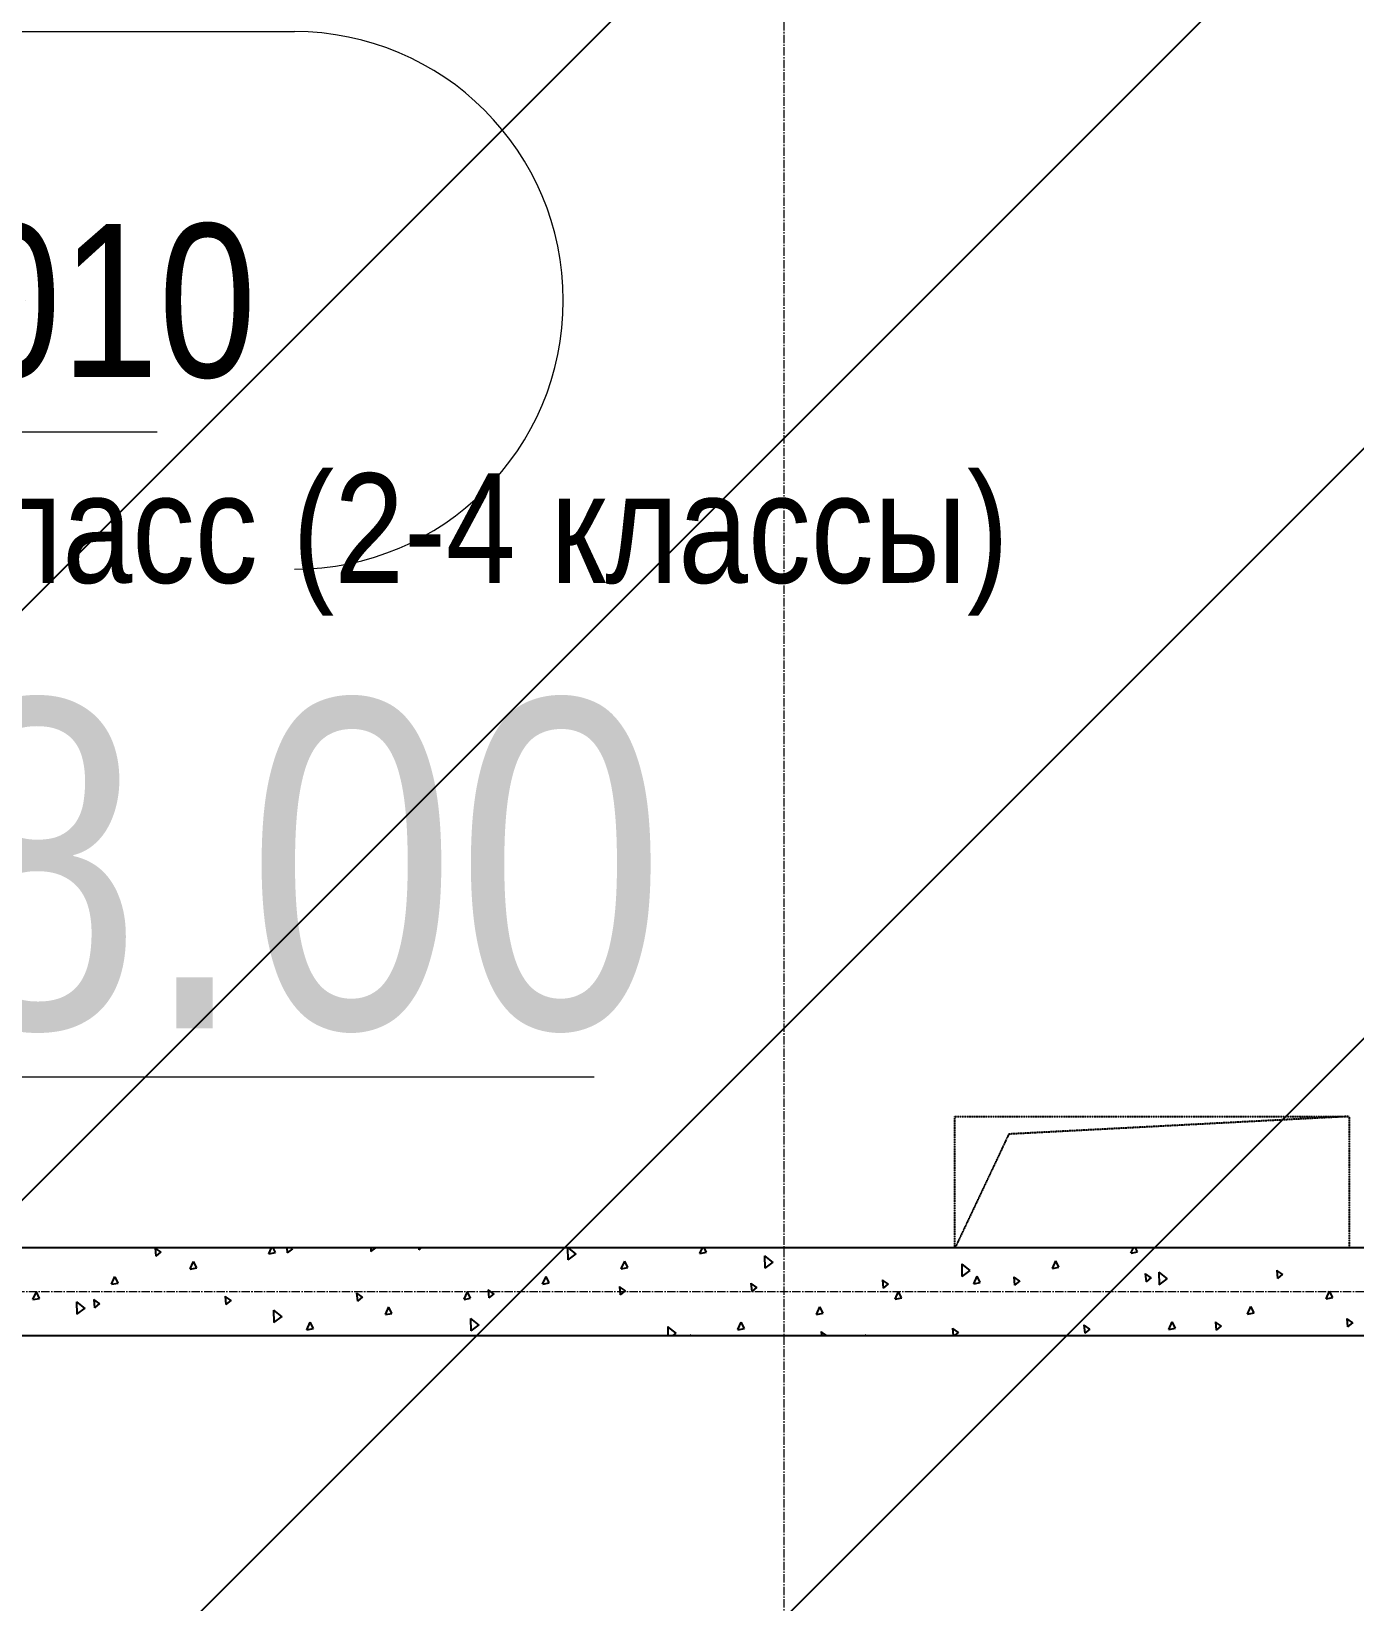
# Model space of a CAD drawing. Header units: millimetres. Extents: x 538266 to 1167394, y 114608 to 637157.
# Drawn here: x 1048915 to 1051936, y 532061 to 535646 of the extents above; entities that cross this region are included whole.
import ezdxf
from ezdxf.enums import TextEntityAlignment as Align

# ---------------------------------------------------------------- set-up
doc = ezdxf.new("R2010")
doc.units = ezdxf.units.MM
doc.linetypes.add('CENTER2', pattern=[28.575, 19.05, -3.175, 3.175, -3.175])
doc.linetypes.add('HIDDEN', pattern=[9.525, 6.35, -3.175])
doc.layers.get('Defpoints').update_dxf_attribs({"color": 140})
for name, color, linetype, lineweight in [('0) шт стен 3 эт', 150, 'Continuous', 60), ('АР_Area', 5, 'Continuous', 5), ('АР_площадь пом', 5, 'Continuous', 5), ('АР_Стены ПЕНОблок', 52, 'Continuous', 20), ('АР_Штриховка', 8, 'Continuous', 0)]:
    doc.layers.add(name, color=color, linetype=linetype, lineweight=lineweight)
doc.layers.add('A-AREA', color=7, linetype='Continuous', lineweight=15, true_color=0x7f7f7f)
doc.layers.add('РД_Оси_100', color=7, linetype='Continuous', lineweight=0, true_color=0x525252)
doc.layers.add('ФВ-5', color=7, linetype='Continuous')
doc.styles.add('style1', font='ARIALN.TTF')

# ---------------------------------------------------------------- blocks, each defined once
blk = doc.blocks.new('СОШ_2200_АР_ОСИ_М100_28.05.24')
at = {"layer": 'РД_Оси_100', "color": 251, "linetype": 'CENTER2', "true_color": 0x636466}
for p, q in [((4200, -6155), (4200, 139938.679)), ((29555, 36000), (-5954.958, 36000))]:
    blk.add_line(p, q, dxfattribs=at)
blk = doc.blocks.new('MOK-МаркаПом_овал_ареал')
for p, q in [((-5.365, 6.138), (5.888, 6.138)), ((-2.75, -3), (2.75, -3))]:
    blk.add_line(p, q)
for centre, radius, start, end in [((-5.365, 0), 6.138, 90, 270), ((5.888, 0), 6.138, 270, 90), ((-7.411, 0), 7.161, 0, 0.001)]:
    blk.add_arc(centre, radius, start, end)
at = {"color": 0, "style": 'style1'}
blk.add_attdef('АР-ПОМЕЩЕНИЕ:НОМЕР', text='', height=3, dxfattribs=at).set_placement((0.261, 0), align=Align.MIDDLE)
at = {"layer": 'Defpoints', "color": 2, "style": 'style1'}
blk.add_attdef('АР-ПОМЕЩЕНИЕ:НАИМЕНОВАНИЕ', text='', height=1, dxfattribs=at).set_placement((-0.094, -4.814), align=Align.MIDDLE)
blk = doc.blocks.new('MOK-МаркаПомещения1')
at = {"layer": 'A-AREA', "color": 0}
blk.add_line((-3.651, -1.944), (3.649, -1.944), dxfattribs=at)
at = {"layer": 'A-AREA', "color": 0, "style": 'style1'}
blk.add_attdef('АР-ПОМЕЩЕНИЕ:ПЛОЩАДЬ', text='', height=3, dxfattribs=at).set_placement((0, 0), align=Align.MIDDLE)
at = {"layer": 'Defpoints', "style": 'style1', "flags": 8}
blk.add_attdef('АР-ПОМЕЩЕНИЕ:НАИМЕНОВАНИЕ', text='', height=1, dxfattribs=at).set_placement((0, 2.956), align=Align.MIDDLE)
blk = doc.blocks.new('*U628')
at = {"layer": 'АР_площадь пом', "color": 5, "linetype": 'Continuous', "lineweight": 5}
ref = blk.add_blockref('MOK-МаркаПомещения1', (0, 0), dxfattribs=dict(at, xscale=100, yscale=100, zscale=100))
ref.add_attrib('АР-ПОМЕЩЕНИЕ:НАИМЕНОВАНИЕ', 'Учебный класс (2-4 классы)', dxfattribs={"layer": 'Defpoints', "height": 100, "style": 'style1'}).set_placement((0, 295.6), align=Align.MIDDLE)
ref.add_attrib('АР-ПОМЕЩЕНИЕ:ПЛОЩАДЬ', '68.00', dxfattribs={"layer": 'A-AREA', "color": 0, "height": 300, "style": 'style1'}).set_placement((0, 0), align=Align.MIDDLE)
blk = doc.blocks.new('3_этаж1')
at = {"color": 18, "linetype": 'HIDDEN', "lineweight": 25, "ltscale": 0.07, "true_color": 0x000000}
for p, q in [((688973.6, 533168.9), (689873.6, 533168.9)), ((688973.6, 532868.9), (688973.6, 533168.9)), ((688973.6, 533168.9), (689873.6, 533168.9)), ((688973.6, 532868.9), (688973.6, 533168.9)), ((688973.6, 533168.9), (689873.6, 533168.9)), ((688973.6, 532868.9), (688973.6, 533168.9)), ((688973.6, 533168.9), (689873.6, 533168.9)), ((688973.6, 532868.9), (688973.6, 533168.9)), ((689873.6, 533168.9), (689096.5, 533128.5)), ((689873.6, 533168.9), (689096.5, 533128.5)), ((689873.6, 533168.9), (689096.5, 533128.5)), ((689873.6, 533168.9), (689096.5, 533128.5)), ((689873.6, 533168.9), (689873.6, 532868.9)), ((689873.6, 533168.9), (689873.6, 532868.9)), ((689873.6, 533168.9), (689873.6, 532868.9)), ((689873.6, 533168.9), (689873.6, 532868.9)), ((689096.5, 533128.5), (688973.6, 532868.9)), ((689096.5, 533128.5), (688973.6, 532868.9)), ((689096.5, 533128.5), (688973.6, 532868.9)), ((689096.5, 533128.5), (688973.6, 532868.9)), ((689873.6, 532868.9), (688973.6, 532868.9)), ((689873.6, 532868.9), (688973.6, 532868.9)), ((689873.6, 532868.9), (688973.6, 532868.9)), ((689873.6, 532868.9), (688973.6, 532868.9))]:
    blk.add_line(p, q, dxfattribs=at)
at = {"layer": 'АР_Стены ПЕНОблок', "color": 18, "linetype": 'Continuous', "lineweight": 25, "true_color": 0x000000}
for p, q in [((692073.6, 532868.7), (684503.6, 532868.7)), ((684503.6, 532668.7), (692073.6, 532668.7))]:
    blk.add_line(p, q, dxfattribs=at)
at = {"layer": 'АР_Штриховка', "color": 18, "linetype": 'Continuous', "lineweight": 25, "true_color": 0x000000}
for p, q in [((687161, 532859), (687147.7, 532868.2)), ((687149.8, 532849.9), (687148.1, 532868.7)), ((687149.8, 532849.9), (687161.5, 532859.7)), ((687227.6, 532820.6), (687235.4, 532838)), ((687242.6, 532823.4), (687235.4, 532837.9)), ((687407.1, 532855.5), (687413, 532868.7)), ((687407.2, 532855.4), (687422.1, 532858.3)), ((687422.1, 532858.3), (687416.9, 532868.7)), ((687449.9, 532857.2), (687448.9, 532868.7)), ((687449.9, 532857.2), (687461.6, 532867)), ((687461.1, 532866.4), (687457.6, 532868.7)), ((687640.2, 532860.4), (687651.7, 532868.7)), ((687640.6, 532860.3), (687640.4, 532868.7)), ((687750, 532864.6), (687749.7, 532868.7)), ((687750, 532864.6), (687754.9, 532868.7)), ((688090.5, 532841.3), (688089.9, 532868.7)), ((688090.2, 532841.4), (688108.6, 532854.9)), ((688108.8, 532854.7), (688091, 532868.7)), ((688211.8, 532821.2), (688219.5, 532838.6)), ((688226.7, 532824), (688219.5, 532838.5)), ((688391.3, 532856), (688396.9, 532868.7)), ((688391.3, 532856), (688406.3, 532858.9)), ((688406.3, 532858.9), (688401.3, 532868.7)), ((688558.7, 532835.8), (688539.7, 532850.8)), ((688540.4, 532822.4), (688539.8, 532851)), ((689195.9, 532821.7), (689203.6, 532839.1)), ((689210.9, 532824.5), (689203.7, 532839)), ((689375.4, 532856.6), (689380.8, 532868.7)), ((689375.5, 532856.5), (689390.4, 532859.4)), ((689390.4, 532859.4), (689385.7, 532868.7)), ((687048.1, 532785.7), (687055.8, 532803.1)), ((687063.1, 532788.5), (687055.9, 532803)), ((687227.7, 532820.5), (687242.6, 532823.4)), ((688032.2, 532786.3), (688040, 532803.7)), ((688047.2, 532789.1), (688040, 532803.6)), ((688211.8, 532821.1), (688226.8, 532824)), ((688540.1, 532822.5), (688558.5, 532836)), ((689008.6, 532816.8), (688989.6, 532831.9)), ((688990.3, 532803.5), (688989.7, 532832.1)), ((688990, 532803.6), (689008.4, 532817.1)), ((689016.4, 532786.8), (689024.1, 532804.2)), ((689031.4, 532789.6), (689024.1, 532804.1)), ((689121.7, 532793.1), (689108.4, 532802.2)), ((689110.5, 532784), (689108.8, 532802.9)), ((689195.9, 532821.6), (689210.9, 532824.5)), ((689421.8, 532800.4), (689408.5, 532809.6)), ((689410.6, 532791.3), (689408.9, 532810.3)), ((689410.6, 532791.3), (689422.3, 532801.1)), ((689458.5, 532797.9), (689439.5, 532813)), ((689440.2, 532784.6), (689439.6, 532813.1)), ((689721.9, 532807.8), (689708.6, 532817)), ((689710.7, 532798.7), (689709.1, 532817.7)), ((689710.7, 532798.7), (689722.4, 532808.5)), ((686868.6, 532750.8), (686876.3, 532768.2)), ((686883.6, 532753.6), (686876.3, 532768.1)), ((687048.1, 532785.6), (687063.1, 532788.5)), ((687621.1, 532756.2), (687607.8, 532765.4)), ((687609.9, 532747.1), (687608.3, 532766)), ((687852.7, 532751.4), (687860.5, 532768.8)), ((687867.7, 532754.2), (687860.5, 532768.7)), ((687921.2, 532763.5), (687907.9, 532772.7)), ((687910, 532754.4), (687908.4, 532773.4)), ((688032.3, 532786.2), (688047.2, 532789.1)), ((688221.4, 532770.9), (688208, 532780.1)), ((688210.1, 532761.8), (688208.5, 532780.8)), ((688210.2, 532761.8), (688221.8, 532771.6)), ((688521.5, 532778.3), (688508.1, 532787.5)), ((688510.3, 532769.2), (688508.6, 532788.2)), ((688510.3, 532769.2), (688521.9, 532779)), ((688821.6, 532785.7), (688808.2, 532794.9)), ((688810.4, 532776.6), (688808.7, 532795.6)), ((688810.4, 532776.6), (688822.1, 532786.4)), ((688836.9, 532751.9), (688844.6, 532769.3)), ((688851.8, 532754.7), (688844.6, 532769.2)), ((689016.4, 532786.7), (689031.4, 532789.6)), ((689110.5, 532783.9), (689122.2, 532793.7)), ((689439.9, 532784.7), (689458.3, 532798.2)), ((689821, 532752.4), (689828.7, 532769.8)), ((689836, 532755.2), (689828.8, 532769.7)), ((686868.6, 532750.7), (686883.6, 532753.6)), ((686987.6, 532730.6), (686968.5, 532745.6)), ((686969.2, 532717.2), (686968.6, 532745.8)), ((686968.9, 532717.3), (686987.4, 532730.8)), ((687020.9, 532741.4), (687007.6, 532750.6)), ((687009.7, 532732.3), (687008, 532751.3)), ((687009.7, 532732.3), (687021.4, 532742.1)), ((687321, 532748.8), (687307.7, 532758)), ((687309.8, 532739.7), (687308.1, 532758.7)), ((687309.8, 532739.7), (687321.5, 532749.5)), ((687609.9, 532747.1), (687621.6, 532756.9)), ((687673.2, 532716.5), (687680.9, 532733.9)), ((687688.2, 532719.3), (687681, 532733.8)), ((687852.8, 532751.3), (687867.7, 532754.2)), ((687910, 532754.4), (687921.7, 532764.2)), ((688657.3, 532717), (688665.1, 532734.4)), ((688672.3, 532719.8), (688665.1, 532734.3)), ((688836.9, 532751.8), (688851.9, 532754.7)), ((689641.5, 532717.5), (689649.2, 532734.9)), ((689656.5, 532720.3), (689649.2, 532734.8)), ((689821, 532752.3), (689836, 532755.2)), ((687437.5, 532711.6), (687418.4, 532726.7)), ((687419.1, 532698.3), (687418.6, 532726.9)), ((687418.8, 532698.4), (687437.3, 532711.9)), ((687493.7, 532681.6), (687501.4, 532699)), ((687508.7, 532684.4), (687501.4, 532698.9)), ((687673.2, 532716.4), (687688.2, 532719.3)), ((687887.4, 532692.7), (687868.3, 532707.8)), ((687869, 532679.4), (687868.5, 532707.9)), ((687868.7, 532679.5), (687887.2, 532693)), ((688477.8, 532682.1), (688485.6, 532699.5)), ((688492.8, 532684.9), (688485.6, 532699.4)), ((688657.4, 532716.9), (688672.3, 532719.8)), ((689462, 532682.6), (689469.7, 532700)), ((689476.9, 532685.5), (689469.7, 532699.9)), ((689581.8, 532690.3), (689568.5, 532699.4)), ((689570.6, 532681.2), (689569, 532700.1)), ((689641.5, 532717.4), (689656.5, 532720.4)), ((689881.9, 532697.6), (689868.6, 532706.8)), ((689870.7, 532688.5), (689869.1, 532707.5)), ((689870.7, 532688.5), (689882.4, 532698.3)), ((687493.7, 532681.5), (687508.7, 532684.4)), ((688337.3, 532673.8), (688318.2, 532688.9)), ((688318.8, 532668.7), (688318.4, 532689)), ((688329.8, 532668.7), (688337.1, 532674.1)), ((688369.8, 532668.7), (688368, 532669.9)), ((688368.7, 532668.7), (688368.5, 532670.6)), ((688477.9, 532682), (688492.8, 532684.9)), ((688680.6, 532668.7), (688668.2, 532677.3)), ((688669.4, 532668.7), (688668.6, 532678)), ((688681.9, 532668.7), (688682, 532668.8)), ((688769.7, 532668.7), (688768.2, 532670)), ((688768.3, 532668.7), (688768.3, 532670.1)), ((688981.6, 532675.5), (688968.3, 532684.7)), ((688970.2, 532668.7), (688968.7, 532685.4)), ((688973.2, 532668.7), (688982.1, 532676.2)), ((689281.7, 532682.9), (689268.4, 532692.1)), ((689270.5, 532673.8), (689268.8, 532692.8)), ((689270.5, 532673.8), (689282.2, 532683.6)), ((689462, 532682.5), (689477, 532685.5)), ((689570.6, 532681.1), (689582.3, 532690.9))]:
    blk.add_line(p, q, dxfattribs=at)
at = {"layer": 'АР_площадь пом', "color": 5, "linetype": 'Continuous', "lineweight": 5, "xscale": 2.5, "yscale": 2.5}
blk.add_blockref('*U628', (687237.4, 533745.3), dxfattribs=at)

msp = doc.modelspace()

# ---------------------------------------------------------------- hatches: boundary and pattern name
at = {"layer": 'ФВ-5'}
h = msp.add_hatch(dxfattribs=at)
h.set_pattern_fill('ANSI31', color=3, scale=300, style=0)
h.paths.add_polyline_path([(1054123.6, 541968.7), (1046553.6, 541968.7), (1046553.6, 510388.7), (1054123.6, 510388.7)])

# ---------------------------------------------------------------- block references
at = {"layer": '0) шт стен 3 эт', "color": 5, "lineweight": 25}
msp.add_blockref('3_этаж1', (362050, 0), dxfattribs=at)
at = {"layer": 'АР_Area', "color": 18, "linetype": 'Continuous', "lineweight": 15, "true_color": 0x000000}
ref = msp.add_blockref('MOK-МаркаПом_овал_ареал', (1048926.8, 535031.8), dxfattribs=dict(at, xscale=100, yscale=100, zscale=100))
ref.add_attrib('АР-ПОМЕЩЕНИЕ:НОМЕР', '3.010', dxfattribs={"layer": '0', "color": 0, "height": 350, "style": 'style1'}).set_placement((1048926.8, 535031.8), align=Align.MIDDLE)
at = {"layer": 'РД_Оси_100', "lineweight": 25}
msp.add_blockref('СОШ_2200_АР_ОСИ_М100_28.05.24', (1046433.6, 496768.7), dxfattribs=at)

doc.saveas('drawing.dxf')
